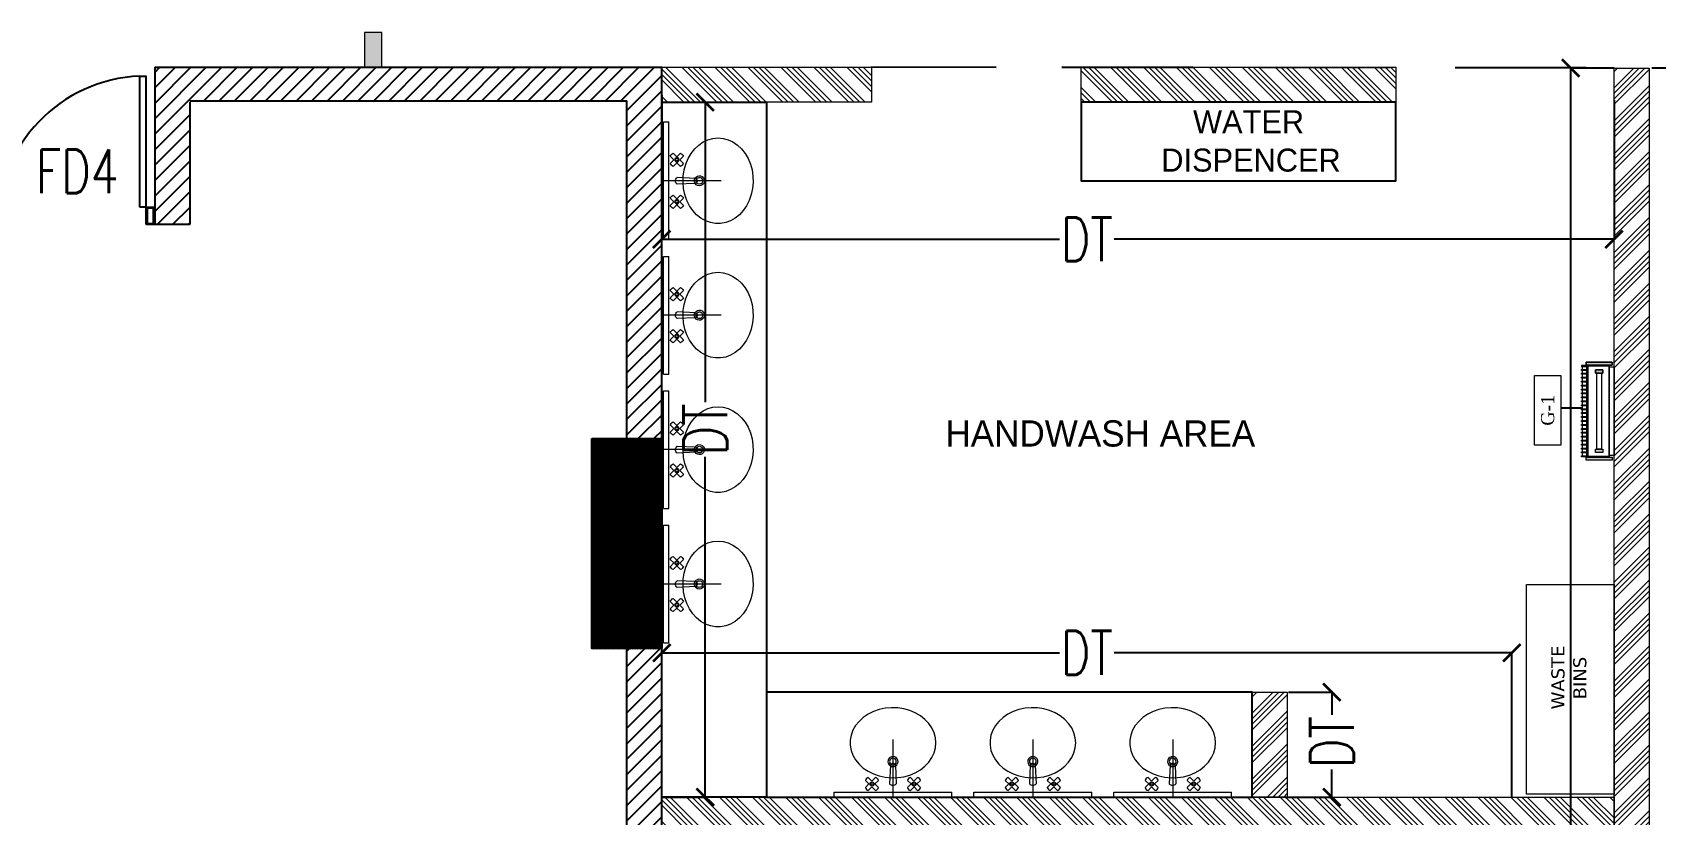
# Model space of a CAD drawing. Header units: millimetres. Extents: x -774950 to -670403, y -1165325 to -1109738.
# Drawn here: x -693504 to -684219, y -1156316 to -1151841 of the extents above; entities that cross this region are included whole.
import ezdxf
from ezdxf.enums import TextEntityAlignment as Align

# ---------------------------------------------------------------- set-up
doc = ezdxf.new("R2010")
doc.units = ezdxf.units.MM
doc.header["$LTSCALE"] = 3000
doc.header["$MEASUREMENT"] = 0
doc.header["$PDMODE"] = 35
doc.header["$PDSIZE"] = -100
doc.linetypes.add('HIDDEN', pattern=[0.375, 0.25, -0.125])
doc.layers.get('0').update_dxf_attribs({"linetype": 'CONTINUOUS'})
doc.layers.get('DEFPOINTS').update_dxf_attribs({"linetype": 'CONTINUOUS'})
for name, color, linetype, lineweight in [('150 mm WALL', 134, 'CONTINUOUS', 25), ('A-FURN-SANITARY', 144, 'CONTINUOUS', 15), ('A-WALL', 26, 'CONTINUOUS', 25), ('AR_01_WALL', 134, 'CONTINUOUS', 20), ('IN-FURN-CUSTOM', 22, 'CONTINUOUS', 9), ('KIT.EQUIP', 7, 'CONTINUOUS', 0), ('PR-HATCH', 8, 'CONTINUOUS', 0), ('TAGING', 253, 'CONTINUOUS', 5)]:
    doc.layers.add(name, color=color, linetype=linetype, lineweight=lineweight)
for name, color, linetype in [('CORE-COLUMN', 250, 'CONTINUOUS'), ('DOOR', 252, 'CONTINUOUS'), ('FD4', 4, 'CONTINUOUS'), ('HATCH', 8, 'CONTINUOUS'), ('RADIUS', 8, 'HIDDEN'), ('ROOM TEXT', 3, 'CONTINUOUS'), ('str_col_hatch', 8, 'CONTINUOUS'), ('TEXT', 7, 'CONTINUOUS'), ('TOA-WALL-DADO TILE', 136, 'CONTINUOUS')]:
    doc.layers.add(name, color=color, linetype=linetype)
doc.layers.add('PR-FULL HT', color=7, linetype='CONTINUOUS', lineweight=13, true_color=0x6e3e30)
doc.styles.add('01_INTERIOR LAYOUT$0$Standard', font='calibril.ttf')
doc.styles.add('CENTURY GOTHIC', font='GOTHIC.TTF')
doc.styles.get("Standard").update_dxf_attribs({"font": 'simplex.shx', "width": 0.75})
doc.styles.add('VERDANA', font='verdana.ttf')
doc.styles.add('WIDTH65', font='simplex.shx', dxfattribs={"width": 0.65})
doc.dimstyles.new('DIM @ 150', dxfattribs={"dimtxt": 250, "dimasz": 100, "dimexe": 1, "dimexo": 0, "dimgap": 0.5, "dimtad": 0, "dimdec": 0, "dimzin": 0, "dimdsep": 46, "dimtxsty": 'Standard', "dimblk": 'ARCHTICK', "dimcen": -2, "dimclrd": 8, "dimclre": 8, "dimclrt": 256, "dimadec": 0, "dimazin": 0, "dimtfac": 1, "dimtdec": 0, "dimtofl": 0, "dimtmove": 0, "dimatfit": 3, "dimldrblk": 'OPEN90', "dimfxl": 0, "dimtolj": 1, "dimtzin": 0, "dimlwd": -1, "dimlwe": -1, "dimarcsym": 0})
pattern_1 = [(135, (951725.34, 6184.83), (-94.29269, -94.29269), []), (135, (951725.34, 6216.26), (-94.29269, -94.29269), []), (135, (951725.34, 6247.69), (-94.29269, -94.29269), []), (135, (951725.34, 6279.12), (-94.29269, -94.29269), [])]

# ---------------------------------------------------------------- blocks, each defined once
blk = doc.blocks.new('D1900')
for p, q in [((100, -95.6, 0), (100, -845.6, 0)), ((100, -95.6, 0), (135, -95.6, 0)), ((135, -95.6, 0), (135, -844.9, 0)), ((1800, -95.6, 0), (1765, -95.6, 0)), ((1765, -95.6, 0), (1765, -844.9, 0)), ((1800, -95.6, 0), (1800, -844.9, 0)), ((135, -844.9), (100, -844.9, 0)), ((1765, -844.9), (1800, -844.9, 0))]:
    blk.add_line(p, q)
for points in [[(100, 4.4), (100, -95.6), (50, -95.6), (50, 4.4)], [(1800, 4.4), (1800, -95.6), (1850, -95.6), (1850, 4.4)], [(93.8, -89.3), (93.8, -1.8), (56.3, -1.8), (56.3, -89.3)], [(1806.3, -89.3), (1806.3, -1.8), (1843.8, -1.8), (1843.8, -89.3)]]:
    blk.add_lwpolyline(points, close=True)
for centre, start, end in [((100, 4.4), 272.3599, 0), ((1800, 4.4), 180, 267.6401)]:
    blk.add_arc(centre, 850, start, end)
blk = doc.blocks.new('vw layout final block')
at = {"layer": 'str_col_hatch'}
h = blk.add_hatch(dxfattribs=at)
h.set_pattern_fill('ANSI31', color=256, scale=500, angle=-1.6e-05, style=0)
h.paths.add_polyline_path([(-569636.2, -1059474), (-573186.2, -1059474), (-573186.2, -1059774), (-573086.2, -1059774), (-573086.2, -1059674), (-570936.2, -1059674), (-570936.2, -1061599), (-570736.2, -1061599), (-570736.2, -1059674), (-569836.2, -1059674), (-569836.2, -1064174), (-570736.2, -1064174), (-570736.2, -1062799), (-570936.2, -1062799), (-570936.2, -1064174), (-571536.2, -1064174), (-571536.2, -1064274), (-570936.2, -1064274), (-570936.2, -1068979.6), (-570736.2, -1068979.6), (-570736.2, -1066174), (-569836.2, -1066174), (-569836.2, -1069928.7, -0.000733), (-570636.2, -1069973.8), (-570636.2, -1070174.1, 0.001932), (-568525.7, -1070050), (-568538.2, -1069850.5, -0.001006), (-569636.2, -1069917)])
h.paths.add_polyline_path([(-569836.2, -1064274), (-569836.2, -1066074), (-570736.2, -1066074), (-570736.2, -1064274)], flags=16)
h.paths.add_polyline_path([(-576386.2, -1060874), (-576486.2, -1060874), (-576586.2, -1060874), (-576586.2, -1062274), (-579836.2, -1062274), (-579836.2, -1062374), (-575986.2, -1062374), (-575986.2, -1062274), (-576386.2, -1062274)])
h.paths.add_polyline_path([(-576386.2, -1059474), (-579836.2, -1059474), (-579836.2, -1059674), (-576586.2, -1059674), (-576586.2, -1059774), (-576386.2, -1059774)])
h.paths.add_polyline_path([(-564936.2, -1059474), (-567836.2, -1059474), (-567836.2, -1060374), (-567636.2, -1060374), (-567636.2, -1059665.7), (-565136.2, -1059665.7), (-565136.2, -1061599), (-564936.2, -1061599)])
h.paths.add_polyline_path([(-564936.2, -1062799), (-565136.2, -1062799), (-565136.2, -1068601.4), (-564936.2, -1068601.4)])
h.paths.add_polyline_path([(-570098.9, -1065889.6), (-570098.8, -1064439.6), (-570548.8, -1064439.6), (-570548.9, -1065889.6)], flags=8)
at = {"layer": 'str_col_hatch', "linetype": 'Continuous'}
h = blk.add_hatch(dxfattribs=at)
h.set_pattern_fill('ANSI31', color=256, scale=50, angle=340, style=0)
h.set_pattern_definition([(25, (-15832.223, -471116.0655), (-2.641364136, 5.66442367), [])])
h.paths.add_polyline_path([(-564936.2, -1061599), (-565336.2, -1061599), (-565336.2, -1062799), (-564936.2, -1062799)])
at = {"layer": 'A-WALL'}
for p, q in [((-567836.2, -1059474), (-565136.2, -1059474)), ((-567836.2, -1059474), (-567836.2, -1060374)), ((-567836.2, -1059474), (-565136.2, -1059474)), ((-567836.2, -1059474), (-567836.2, -1060374)), ((-567836.2, -1059474), (-564936.2, -1059474)), ((-567836.2, -1059474), (-567836.2, -1060374)), ((-564936.2, -1061599), (-564936.2, -1059474)), ((-567636.2, -1059665.7), (-565136.2, -1059665.7)), ((-567636.2, -1059674), (-567636.2, -1060374)), ((-567636.2, -1059674), (-567636.2, -1060374)), ((-567636.2, -1059674), (-567636.2, -1060374)), ((-565136.2, -1068601.4), (-565136.2, -1059665.7)), ((-565136.2, -1068601.4), (-565136.2, -1062799)), ((-565136.2, -1068601.4), (-565136.2, -1062799)), ((-564936.2, -1068601.4), (-564936.2, -1062799)), ((-564936.2, -1068601.4), (-564936.2, -1062799)), ((-564936.2, -1068601.4), (-564936.2, -1062799))]:
    blk.add_line(p, q, dxfattribs=at)
blk.add_arc((-585636.2, -796985.6), 273600, 256.481418, 278.37288, dxfattribs=at)
at = {"layer": 'CORE-COLUMN'}
blk.add_lwpolyline([(-565336.2, -1061599), (-564936.2, -1061599), (-564936.2, -1062799), (-565336.2, -1062799)], close=True, dxfattribs=at)
blk.add_lwpolyline([(-565336.2, -1061599), (-564936.2, -1061599), (-564936.2, -1062799), (-565336.2, -1062799)], close=True, dxfattribs=at)
blk.add_lwpolyline([(-565336.2, -1061599), (-564936.2, -1061599), (-564936.2, -1062799), (-565336.2, -1062799)], close=True, dxfattribs=at)
at = {"layer": 'HATCH', "linetype": 'Continuous'}
blk.add_line((-567636.2, -1060374), (-567836.2, -1060374, 0), dxfattribs=at)
at = {"layer": 'DOOR', "rotation": 180.002881840107}
blk.add_blockref('D1900', (-567786.2, -1060369.6), dxfattribs=at)
blk.add_blockref('D1900', (-567786.2, -1060369.6), dxfattribs=at)
blk.add_blockref('D1900', (-567786.2, -1060369.6), dxfattribs=at)
at = {"layer": 'FD4', "style": 'WIDTH65', "width": 0.75}
blk.add_text('FD4', height=250, rotation=0, dxfattribs=at).set_placement((-568279.3, -1060070.4, 0), align=Align.MIDDLE)
blk = doc.blocks.new('*U458')
at = {"layer": 'AR_01_WALL'}
h = blk.add_hatch(dxfattribs=at)
h.set_pattern_fill('ANSI34', color=8, scale=7, angle=90)
h.set_pattern_definition(pattern_1)
h.paths.add_polyline_path([(284136.8, 139951.4), (289584, 139951.4), (289584, 139751.4), (284136.8, 139751.4)])
blk.add_lwpolyline([(284136.8, 139951.4), (289584, 139951.4), (289584, 139751.4), (284136.8, 139751.4), (284136.8, 139951.4)], dxfattribs=at)
blk = doc.blocks.new('*U218')
at = {"layer": 'AR_01_WALL'}
h = blk.add_hatch(dxfattribs=at)
h.set_pattern_fill('ANSI34', color=8, scale=7, angle=90)
h.set_pattern_definition(pattern_1)
h.paths.add_polyline_path([(284136.8, 139951.4), (285936.8, 139951.4), (285936.8, 139751.4), (284136.8, 139751.4)])
blk.add_lwpolyline([(284136.8, 139951.4), (285936.8, 139951.4), (285936.8, 139751.4), (284136.8, 139751.4), (284136.8, 139951.4)], dxfattribs=at)
blk = doc.blocks.new('*U213')
at = {"layer": 'AR_01_WALL'}
h = blk.add_hatch(dxfattribs=at)
h.set_pattern_fill('ANSI34', color=8, scale=7, angle=90)
h.set_pattern_definition(pattern_1)
h.paths.add_polyline_path([(284136.8, 139951.4), (291832.5, 139951.4), (291832.5, 139751.4), (284136.8, 139751.4)])
blk.add_lwpolyline([(284136.8, 139951.4), (291832.5, 139951.4), (291832.5, 139751.4), (284136.8, 139751.4), (284136.8, 139951.4)], dxfattribs=at)
blk = doc.blocks.new('*U158')
at = {"layer": 'PR-HATCH'}
h = blk.add_hatch(color=256, dxfattribs=at)
h.dxf.hatch_style = 1
h.paths.add_polyline_path([(-90883.5, -39967.2), (-90684.4, -39967.2), (-90684.4, -39867.2), (-90883.5, -39867.2)])
at = {"layer": 'PR-FULL HT', "elevation": 0}
blk.add_lwpolyline([(-90883.5, -39967.2), (-90684.4, -39967.2), (-90684.4, -39867.2), (-90883.5, -39867.2)], close=True, dxfattribs=at)
blk = doc.blocks.new('BS')
for p, q in [((0, 14), (-1.2, 14)), ((-1.2, -14), (-1.2, 14)), ((0, -14), (0, 14)), ((-4.71, 5.87), (-3.84, 5)), ((-3.84, 5), (-4.71, 4.13)), ((-4.01, 6.58), (-3.14, 5.71)), ((-4.01, 3.43), (-3.14, 4.29)), ((-2.27, 6.58), (-3.14, 5.71)), ((-3.14, 5.71), (-3.14, 5.71)), ((-2.27, 3.43), (-3.14, 4.29)), ((-3.14, 4.29), (-3.14, 4.29)), ((-1.56, 5.87), (-2.43, 5.01)), ((-2.43, 5.01), (-2.43, 5.01)), ((-1.56, 4.13), (-2.43, 5.01)), ((-13.7, 0), (0.06, 0)), ((-7.61, 0.58), (-3.18, 0.77)), ((-7.61, -0.62), (-3.18, -0.81)), ((-4.01, -3.42), (-3.14, -4.29)), ((-2.27, -3.42), (-3.14, -4.29)), ((-3.84, -5), (-4.71, -4.13)), ((-4.71, -5.87), (-3.84, -5)), ((-4.01, -6.57), (-3.14, -5.71)), ((-3.14, -4.29), (-3.14, -4.29)), ((-2.27, -6.57), (-3.14, -5.71)), ((-3.14, -5.71), (-3.14, -5.71)), ((-1.56, -4.13), (-2.43, -5)), ((-2.43, -5), (-2.43, -5)), ((-1.56, -5.87), (-2.43, -5)), ((0, -14), (-1.2, -14))]:
    blk.add_line(p, q)
at = {"linetype": 'Continuous'}
for p, q in [((-17.55, 8.51), (-18.51, 7.6)), ((-16.49, 9.24), (-17.55, 8.51)), ((-15.35, 9.77), (-16.49, 9.24)), ((-14.16, 10.09), (-15.35, 9.77)), ((-12.95, 10.2), (-14.16, 10.09)), ((-11.73, 10.09), (-12.95, 10.2)), ((-10.54, 9.77), (-11.73, 10.09)), ((-9.41, 9.24), (-10.54, 9.77)), ((-8.34, 8.51), (-9.41, 9.24)), ((-7.38, 7.6), (-8.34, 8.51)), ((-20.62, 3.99), (-21.02, 2.58)), ((-20.07, 5.31), (-20.62, 3.99)), ((-19.36, 6.52), (-20.07, 5.31)), ((-18.51, 7.6), (-19.36, 6.52)), ((-6.54, 6.52), (-7.38, 7.6)), ((-5.83, 5.31), (-6.54, 6.52)), ((-5.27, 3.99), (-5.83, 5.31)), ((-4.88, 2.58), (-5.27, 3.99)), ((-21.24, 1.12), (-21.28, -0.37)), ((-21.02, 2.58), (-21.24, 1.12)), ((-4.66, 1.12), (-4.88, 2.58)), ((-4.61, -0.37), (-4.66, 1.12)), ((-21.28, -0.37), (-21.15, -1.85)), ((-21.15, -1.85), (-20.84, -3.29)), ((-20.84, -3.29), (-20.36, -4.66)), ((-5.53, -4.66), (-5.05, -3.29)), ((-5.05, -3.29), (-4.75, -1.85)), ((-4.75, -1.85), (-4.61, -0.37)), ((-20.36, -4.66), (-19.73, -5.93)), ((-19.73, -5.93), (-18.95, -7.08)), ((-18.95, -7.08), (-18.04, -8.07)), ((-7.85, -8.07), (-6.94, -7.08)), ((-6.94, -7.08), (-6.16, -5.94)), ((-6.16, -5.94), (-5.53, -4.66)), ((-18.04, -8.07), (-17.03, -8.89)), ((-17.03, -8.89), (-15.93, -9.53)), ((-15.93, -9.53), (-14.76, -9.96)), ((-14.76, -9.96), (-13.56, -10.17)), ((-13.56, -10.17), (-12.34, -10.17)), ((-12.34, -10.17), (-11.13, -9.96)), ((-11.13, -9.96), (-9.97, -9.53)), ((-9.97, -9.53), (-8.86, -8.89)), ((-8.86, -8.89), (-7.85, -8.07))]:
    blk.add_line(p, q, dxfattribs=at)
for centre, radius in [((-3.14, 5), 0.5), ((-3.14, 5.04), 0.3), ((-3.14, -5), 0.5), ((-3.14, -4.96), 0.3)]:
    blk.add_circle(centre, radius)
for centre, radius, start, end in [((-3.14, 5), 1.8, 118.8722, 151.1277), ((-3.14, 5), 1.8, 208.8722, 241.1277), ((-3.14, 5), 1.8, 28.8723, 61.1278), ((-3.14, 5), 1.8, 298.8722, 331.1278), ((-8.49, 0), 1.2, 29.9409, 328.3399), ((-8.49, 0), 0.8, 29.415, 326.1783), ((-7.36, -0.02), 0.65, 112.6197, 247.38), ((-8.49, 0), 0.8, 326.1783, 29.4151), ((-8.49, 0), 1.2, 328.3399, 29.9409), ((-3.81, -0.02), 1, 306.8689, 53.1309), ((-3.14, -5), 1.8, 118.8722, 151.1277), ((-3.14, -5), 1.8, 28.8722, 61.1278), ((-3.14, -5), 1.8, 208.8722, 241.1277), ((-3.14, -5), 1.8, 298.8722, 331.1278)]:
    blk.add_arc(centre, radius, start, end)
blk = doc.blocks.new('KN-A-100_Interior Layout Plan$0$FLY')
h = blk.add_hatch(color=8)
h.paths.add_polyline_path([(-594.1, -134.6), (-575.9, -134.6), (-575.9, 14.4), (-594.1, 14.4)])
h.paths.add_polyline_path([(-549.3, -81.4), (-530.3, -81.4), (-530.3, -73.1), (-530.3, -47.3), (-530.3, -39.4), (-549.3, -39.4)])
h.paths.add_polyline_path([(-95.7, -81.4), (-76.7, -81.4), (-76.7, -39.4), (-95.7, -39.4), (-95.7, -47.3), (-95.7, -73.1)])
h.paths.add_polyline_path([(-50.1, -134.6), (-31.9, -134.6), (-31.9, 14.4), (-50.1, 14.4)])
at = {"color": 8}
blk.add_line((-53.1, -3), (-572.9, -3), dxfattribs=at)
at = {"color": 5}
for p, q in [((-50.1, -132.5), (-575.9, -132.5)), ((-574.8, -155), (-51.2, -155))]:
    blk.add_line(p, q, dxfattribs=at)
at = {"color": 8}
for points in [[(-594.1, -134.6), (-575.9, -134.6), (-575.9, 14.4), (-594.1, 14.4)], [(-594.1, -134.6), (-575.9, -134.6), (-575.9, 14.4), (-594.1, 14.4)], [(-31.9, -134.6), (-50.1, -134.6), (-50.1, 14.4), (-31.9, 14.4)], [(-50.1, -134.6), (-31.9, -134.6), (-31.9, 14.4), (-50.1, 14.4)], [(-572.9, -124), (-53.1, -124), (-53.1, -3), (-572.9, -3)]]:
    blk.add_lwpolyline(points, close=True, dxfattribs=at)
at = {"color": 5}
for points in [[(-566.9, -3), (-60.4, -3), (-60.4, 25), (-566.9, 25)], [(-549.3, -81.4), (-530.3, -81.4), (-530.3, -39.4), (-549.3, -39.4)], [(-549.3, -81.4), (-530.3, -81.4), (-530.3, -39.4), (-549.3, -39.4)], [(-530.3, -73.1), (-95.7, -73.1), (-95.7, -47.3), (-530.3, -47.3)], [(-76.7, -81.4), (-95.7, -81.4), (-95.7, -39.4), (-76.7, -39.4)], [(-95.7, -81.4), (-76.7, -81.4), (-76.7, -39.4), (-95.7, -39.4)], [(-569.1, -126.7), (-574.8, -126.7), (-574.8, -160.8), (-569.1, -160.8)], [(-546.6, -126.7), (-552.3, -126.7), (-552.3, -160.8), (-546.6, -160.8)], [(-524.1, -126.7), (-529.8, -126.7), (-529.8, -160.8), (-524.1, -160.8)], [(-501.6, -126.7), (-507.3, -126.7), (-507.3, -160.8), (-501.6, -160.8)], [(-479.1, -126.7), (-484.8, -126.7), (-484.8, -160.8), (-479.1, -160.8)], [(-456.6, -126.7), (-462.3, -126.7), (-462.3, -160.8), (-456.6, -160.8)], [(-434.1, -126.7), (-439.8, -126.7), (-439.8, -160.8), (-434.1, -160.8)], [(-411.6, -126.7), (-417.3, -126.7), (-417.3, -160.8), (-411.6, -160.8)], [(-389.1, -126.7), (-394.8, -126.7), (-394.8, -160.8), (-389.1, -160.8)], [(-366.6, -126.7), (-372.3, -126.7), (-372.3, -160.8), (-366.6, -160.8)], [(-344.1, -126.7), (-349.8, -126.7), (-349.8, -160.8), (-344.1, -160.8)], [(-321.6, -126.7), (-327.3, -126.7), (-327.3, -160.8), (-321.6, -160.8)], [(-299.1, -126.7), (-304.8, -126.7), (-304.8, -160.8), (-299.1, -160.8)], [(-276.6, -126.7), (-282.3, -126.7), (-282.3, -160.8), (-276.6, -160.8)], [(-254.1, -126.7), (-259.8, -126.7), (-259.8, -160.8), (-254.1, -160.8)], [(-231.6, -126.7), (-237.3, -126.7), (-237.3, -160.8), (-231.6, -160.8)], [(-209.1, -126.7), (-214.8, -126.7), (-214.8, -160.8), (-209.1, -160.8)], [(-186.6, -126.7), (-192.3, -126.7), (-192.3, -160.8), (-186.6, -160.8)], [(-164.1, -126.7), (-169.8, -126.7), (-169.8, -160.8), (-164.1, -160.8)], [(-141.6, -126.7), (-147.3, -126.7), (-147.3, -160.8), (-141.6, -160.8)], [(-119.1, -126.7), (-124.8, -126.7), (-124.8, -160.8), (-119.1, -160.8)], [(-96.6, -126.7), (-102.3, -126.7), (-102.3, -160.8), (-96.6, -160.8)], [(-74.1, -126.7), (-79.8, -126.7), (-79.8, -160.8), (-74.1, -160.8)], [(-56.9, -126.7), (-51.2, -126.7), (-51.2, -160.8), (-56.9, -160.8)]]:
    blk.add_lwpolyline(points, close=True, dxfattribs=at)
blk = doc.blocks.new('*U219')
at = {"layer": 'AR_01_WALL'}
h = blk.add_hatch(dxfattribs=at)
h.set_pattern_fill('ANSI34', color=8, scale=7, angle=90)
h.set_pattern_definition(pattern_1)
h.paths.add_polyline_path([(284136.8, 139951.4), (285336.8, 139951.4), (285336.8, 139751.4), (284136.8, 139751.4)])
blk.add_lwpolyline([(284136.8, 139951.4), (285336.8, 139951.4), (285336.8, 139751.4), (284136.8, 139751.4), (284136.8, 139951.4)], dxfattribs=at)
blk = doc.blocks.new('*U224')
at = {"layer": 'AR_01_WALL'}
h = blk.add_hatch(dxfattribs=at)
h.set_pattern_fill('ANSI34', color=8, scale=7, angle=90)
h.set_pattern_definition(pattern_1)
h.paths.add_polyline_path([(284136.8, 139951.4), (284736.8, 139951.4), (284736.8, 139751.4), (284136.8, 139751.4)])
blk.add_lwpolyline([(284136.8, 139951.4), (284736.8, 139951.4), (284736.8, 139751.4), (284136.8, 139751.4), (284136.8, 139951.4)], dxfattribs=at)
blk = doc.blocks.new('_ArchTick')
at = {"color": 0, "linetype": 'ByBlock', "const_width": 0.15}
blk.add_lwpolyline([(-0.5, -0.5), (0.5, 0.5)], dxfattribs=at)
blk = doc.blocks.new('*D461')
at = {"layer": 'DEFPOINTS', "color": 0, "transparency": 16777216}
for p in [(-686319.5, -1155615.6, 0), (-686337.1, -1156215.6, 0), (-686070.7, -1156215.6)]:
    blk.add_point(p, dxfattribs=at)
at = {"layer": 'TOA-WALL-DADO TILE', "color": 8, "transparency": 16777216}
for p, q in [((-686319.5, -1155615.6), (-686069.7, -1155615.6)), ((-686070.7, -1155615.6), (-686070.7, -1155744.5)), ((-686070.7, -1156215.6), (-686070.7, -1156058)), ((-686337.1, -1156215.6), (-686069.7, -1156215.6))]:
    blk.add_line(p, q, dxfattribs=at)
at = {"layer": 'TOA-WALL-DADO TILE', "color": 8, "transparency": 16777216, "xscale": 100, "yscale": 100, "zscale": 100}
for p, rotation in [((-686070.7, -1155615.6), 90), ((-686070.7, -1156215.6), 270)]:
    blk.add_blockref('_ArchTick', p, dxfattribs=dict(at, rotation=rotation))
at = {"layer": 'TOA-WALL-DADO TILE', "transparency": 16777216, "insert": (-686070.7, -1155901.2), "char_height": 250, "attachment_point": 5, "rotation": 90}
blk.add_mtext('\\A1;DT', dxfattribs=at)
blk = doc.blocks.new('_Open90')
at = {"color": 0, "linetype": 'ByBlock'}
for p, q in [((0, 0), (-1, 0)), ((-0.5, 0.5), (0, 0)), ((0, 0), (-0.5, -0.5))]:
    blk.add_line(p, q, dxfattribs=at)
blk = doc.blocks.new('*D467')
at = {"layer": 'DEFPOINTS', "color": 0, "transparency": 16777216}
for p in [(-685041.5, -1155390.3), (-689904.1, -1156215.6, 0), (-685041.5, -1156215.6)]:
    blk.add_point(p, dxfattribs=at)
at = {"layer": 'TOA-WALL-DADO TILE', "color": 8, "transparency": 16777216}
for p, q in [((-689904.1, -1156215.6), (-689904.1, -1155389.3)), ((-689904.1, -1155390.3), (-687629.5, -1155390.3)), ((-685041.5, -1155390.3), (-687316, -1155390.3)), ((-685041.5, -1156215.6), (-685041.5, -1155389.3))]:
    blk.add_line(p, q, dxfattribs=at)
at = {"layer": 'TOA-WALL-DADO TILE', "color": 8, "transparency": 16777216, "xscale": 100, "yscale": 100, "zscale": 100, "rotation": 180}
blk.add_blockref('_ArchTick', (-689904.1, -1155390.3), dxfattribs=at)
at = {"layer": 'TOA-WALL-DADO TILE', "color": 8, "transparency": 16777216, "xscale": 100, "yscale": 100, "zscale": 100}
blk.add_blockref('_ArchTick', (-685041.5, -1155390.3), dxfattribs=at)
at = {"layer": 'TOA-WALL-DADO TILE', "transparency": 16777216, "insert": (-687472.8, -1155390.3), "char_height": 250, "attachment_point": 5}
blk.add_mtext('\\A1;DT', dxfattribs=at)
blk = doc.blocks.new('*D468')
at = {"layer": 'DEFPOINTS', "color": 0, "transparency": 16777216}
for p in [(-684456.2, -1152044.3, 0), (-684705.1, -1160669.7), (-684451.9, -1160669.7, 0)]:
    blk.add_point(p, dxfattribs=at)
at = {"layer": 'TOA-WALL-DADO TILE', "color": 8, "transparency": 16777216}
for p, q in [((-684456.2, -1152044.3), (-684706.1, -1152044.3)), ((-684705.1, -1152044.3), (-684705.1, -1156774.6)), ((-684705.1, -1160669.7), (-684705.1, -1157088.1)), ((-684451.9, -1160669.7), (-684706.1, -1160669.7))]:
    blk.add_line(p, q, dxfattribs=at)
at = {"layer": 'TOA-WALL-DADO TILE', "color": 8, "transparency": 16777216, "xscale": 100, "yscale": 100, "zscale": 100}
for p, rotation in [((-684705.1, -1152044.3), 90), ((-684705.1, -1160669.7), 270)]:
    blk.add_blockref('_ArchTick', p, dxfattribs=dict(at, rotation=rotation))
at = {"layer": 'TOA-WALL-DADO TILE', "transparency": 16777216, "insert": (-684705.1, -1156931.3), "char_height": 250, "attachment_point": 5, "rotation": 90}
blk.add_mtext('\\A1;DT', dxfattribs=at)
blk = doc.blocks.new('*D469')
at = {"layer": 'DEFPOINTS', "color": 0, "transparency": 16777216}
for p in [(-689904.1, -1152198.9, 0), (-684456.4, -1152228.3), (-684456.4, -1153024.2)]:
    blk.add_point(p, dxfattribs=at)
at = {"layer": 'TOA-WALL-DADO TILE', "color": 8, "transparency": 16777216}
for p, q in [((-689904.1, -1152198.9), (-689904.1, -1153025.2)), ((-684456.4, -1152228.3), (-684456.4, -1153025.2)), ((-689904.1, -1153024.2), (-687629.5, -1153024.2)), ((-684456.4, -1153024.2), (-687316, -1153024.2))]:
    blk.add_line(p, q, dxfattribs=at)
at = {"layer": 'TOA-WALL-DADO TILE', "color": 8, "transparency": 16777216, "xscale": 100, "yscale": 100, "zscale": 100, "rotation": 180}
blk.add_blockref('_ArchTick', (-689904.1, -1153024.2), dxfattribs=at)
at = {"layer": 'TOA-WALL-DADO TILE', "color": 8, "transparency": 16777216, "xscale": 100, "yscale": 100, "zscale": 100}
blk.add_blockref('_ArchTick', (-684456.4, -1153024.2), dxfattribs=at)
at = {"layer": 'TOA-WALL-DADO TILE', "transparency": 16777216, "insert": (-687472.8, -1153024.2), "char_height": 250, "attachment_point": 5}
blk.add_mtext('\\A1;DT', dxfattribs=at)
blk = doc.blocks.new('*D472')
at = {"layer": 'DEFPOINTS', "color": 0, "transparency": 16777216}
for p in [(-689904.2, -1152239.4, 0), (-689903.7, -1156215.6, 0), (-689655.4, -1156215.6)]:
    blk.add_point(p, dxfattribs=at)
at = {"layer": 'TOA-WALL-DADO TILE', "color": 8, "transparency": 16777216}
for p, q in [((-689904.2, -1152239.4), (-689654.4, -1152239.4)), ((-689655.4, -1152239.4), (-689655.4, -1153955.7)), ((-689655.4, -1156215.6), (-689655.4, -1154269.2)), ((-689903.7, -1156215.6), (-689654.4, -1156215.6))]:
    blk.add_line(p, q, dxfattribs=at)
at = {"layer": 'TOA-WALL-DADO TILE', "color": 8, "transparency": 16777216, "xscale": 100, "yscale": 100, "zscale": 100}
for p, rotation in [((-689655.4, -1152239.4), 90), ((-689655.4, -1156215.6), 270)]:
    blk.add_blockref('_ArchTick', p, dxfattribs=dict(at, rotation=rotation))
at = {"layer": 'TOA-WALL-DADO TILE', "transparency": 16777216, "insert": (-689655.4, -1154112.4), "char_height": 250, "attachment_point": 5, "rotation": 90}
blk.add_mtext('\\A1;DT', dxfattribs=at)

msp = doc.modelspace()

# ---------------------------------------------------------------- linework, layer by layer
at = {"linetype": 'Continuous'}
msp.add_lwpolyline([(-687504.2, -1152239), (-687504.2, -1152689), (-685704.2, -1152689), (-685704.2, -1152239)], close=True, dxfattribs=at)
at = {"layer": 'A-WALL'}
for q in [(-689903.7, -1155935.5), (-689903.7, -1156123.5), (-689903.7, -1156123.5)]:
    msp.add_line((-689903.7, -1158473.5), q, dxfattribs=at)
at = {"layer": 'HATCH', "color": 1, "linetype": 'Continuous'}
msp.add_line((-684760.9, -1153988.6), (-684636.4, -1153988.5), dxfattribs=at)
at = {"layer": 'HATCH', "linetype": 'Continuous', "elevation": 0}
msp.add_lwpolyline([(-689304.2, -1156215.6), (-689904.2, -1156215.6), (-689904.2, -1152239.4), (-689304.2, -1152239.4)], close=True, dxfattribs=at)
at = {"layer": 'HATCH', "linetype": 'Continuous'}
msp.add_lwpolyline([(-689304.2, -1155615.6), (-689304.2, -1156215.6), (-686526, -1156215.6), (-686526, -1155615.6)], close=True, dxfattribs=at)
at = {"layer": 'IN-FURN-CUSTOM', "ltscale": 100}
msp.add_lwpolyline([(-684956.8, -1156198.5), (-684956.8, -1154998.5), (-684456.4, -1154998.5), (-684456.4, -1156198.5)], close=True, dxfattribs=at)
at = {"layer": 'KIT.EQUIP', "color": 1}
msp.add_lwpolyline([(-684910.9, -1154202.6), (-684910.9, -1153802.6), (-684760.9, -1153802.6), (-684760.9, -1154202.6)], close=True, dxfattribs=at)
at = {"layer": 'RADIUS', "linetype": 'HIDDEN'}
msp.add_lwpolyline([(-681868.6, -1161635.5), (-681866.4, -1152553.2, 0.404545), (-682365.5, -1152046.4), (-688704.2, -1152039.4)], format="xyb", dxfattribs=at)
at = {"layer": 'TAGING', "linetype": 'Continuous'}
msp.add_line((-691810.6, -1152039.7, 0), (-691011.1, -1152039.7, 0), dxfattribs=at)

# ---------------------------------------------------------------- block references
at = {"layer": '150 mm WALL', "lineweight": 25}
for name, p in [('*U219', (-974041, -1291990.8, 0)), ('*U218', (-971641, -1291990.4)), ('*U458', (-974040.5, -1296167))]:
    msp.add_blockref(name, p, dxfattribs=at)
at = {"layer": '150 mm WALL', "lineweight": 25, "rotation": 90.00000000000001}
for name, p in [('*U213', (-544505, -1443876.8)), ('*U224', (-546574.7, -1440352.4))]:
    msp.add_blockref(name, p, dxfattribs=at)
at = {"layer": 'A-FURN-SANITARY', "lineweight": -3, "ltscale": 0.9, "xscale": -24.04609321354032, "yscale": 24.04609321354032, "zscale": 24.04609321354032}
for p in [(-689893.1, -1152689.4, 0), (-689893.1, -1153458.4, 0), (-689893.1, -1154227.5, 0), (-689893.1, -1154996.6, 0)]:
    msp.add_blockref('BS', p, dxfattribs=at)
at = {"layer": 'A-FURN-SANITARY', "lineweight": -3, "ltscale": 0.9, "xscale": 24.04609321354032, "yscale": 24.04609321354032, "zscale": 24.04609321354032, "rotation": 270}
for p in [(-688581.3, -1156216.3), (-687781.3, -1156216.3), (-686981.3, -1156216.3)]:
    msp.add_blockref('BS', p, dxfattribs=at)
at = {"layer": 'A-WALL', "linetype": 'Continuous'}
msp.add_blockref('vw layout final block', (-124968, -92565.7, 0), dxfattribs=at)
at = {"layer": 'KIT.EQUIP', "xscale": -1, "rotation": 270}
msp.add_blockref('KN-A-100_Interior Layout Plan$0$FLY', (-684481.4, -1153694.4), dxfattribs=at)
at = {"layer": 'PR-FULL HT', "rotation": 89.99152279320461}
msp.add_blockref('*U158', (-731459, -1061150.3, 0), dxfattribs=at)

# ---------------------------------------------------------------- texts
at = {"layer": 'IN-FURN-CUSTOM', "ltscale": 100, "insert": (-684815.2, -1155799), "char_height": 75, "width": 531.553, "attachment_point": 1, "rotation": 89.99994, "style": 'VERDANA'}
msp.add_mtext('\\pi85.051;WASTE \\P\\pi142.87505;BINS', dxfattribs=at)
at = {"layer": 'KIT.EQUIP', "insert": (-684835.9, -1154002.6), "char_height": 75, "attachment_point": 5, "rotation": 90, "style": '01_INTERIOR LAYOUT$0$Standard'}
msp.add_mtext('{\\fTimes New Roman|b0|i0|c0|p18;G-1}', dxfattribs=at)
at = {"layer": 'ROOM TEXT', "color": 18, "linetype": 'Continuous', "true_color": 0x000000, "insert": (-688281.4, -1154212.1), "char_height": 150, "width": 2435.591, "attachment_point": 7, "style": 'CENTURY GOTHIC'}
msp.add_mtext('HANDWASH AREA', dxfattribs=at)
at = {"layer": 'TEXT', "color": 251, "linetype": 'Continuous', "insert": (-687277.4, -1152638.6, 0), "char_height": 131.55, "width": 1405.029, "attachment_point": 7, "style": 'CENTURY GOTHIC'}
msp.add_mtext('\\pi412.63152;WATER \\P\\pi231.04658;DISPENCER', dxfattribs=at)

# ---------------------------------------------------------------- dimensions: what is measured, and where the dimension line sits
at = {"layer": 'TOA-WALL-DADO TILE'}
for base, p1, p2, picture, middle in [((-684705.1, -1160669.7, 0), (-684456.2, -1152044.3), (-684451.9, -1160669.7, 0), '*D468', (-684705.1, -1156931.3, 0)), ((-689655.4, -1156215.6, 0), (-689904.2, -1152239.4, 0), (-689903.7, -1156215.6), '*D472', (-689655.4, -1154112.4, 0)), ((-686070.7, -1156215.6, 0), (-686319.5, -1155615.6), (-686337.1, -1156215.6), '*D461', (-686070.7, -1155901.2, 0))]:
    dim = msp.add_linear_dim(base=base, p1=p1, p2=p2, angle=90, text='DT', dimstyle='DIM @ 150', dxfattribs=at)
    dim.commit()
    dim.dimension.update_dxf_attribs({"geometry": picture, "text_midpoint": middle, "dimtype": 160})
for base, p1, p2, picture, middle in [((-684456.4, -1153024.2), (-689904.1, -1152198.9, 0), (-684456.4, -1152228.3), '*D469', (-687472.8, -1153024.2)), ((-685041.5, -1155390.3), (-689904.1, -1156215.6, 0), (-685041.5, -1156215.6), '*D467', (-687472.8, -1155390.3))]:
    dim = msp.add_linear_dim(base=base, p1=p1, p2=p2, text='DT', dimstyle='DIM @ 150', dxfattribs=at)
    dim.commit()
    dim.dimension.update_dxf_attribs({"geometry": picture, "text_midpoint": middle, "dimtype": 160})

doc.saveas('drawing.dxf')
